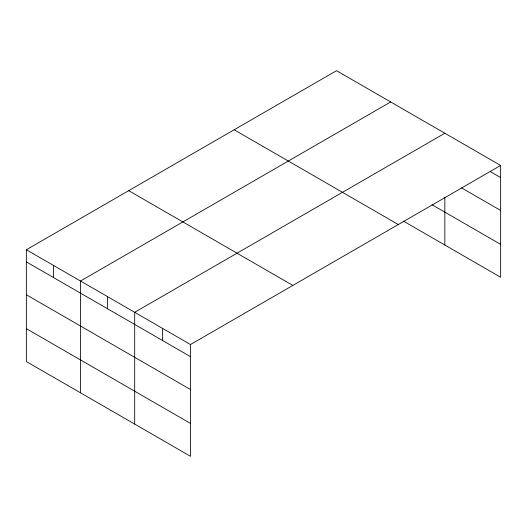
<?xml version="1.0" encoding="UTF-8"?>
<svg xmlns="http://www.w3.org/2000/svg" width="527" height="527" viewBox="0 0 527 527"><rect width="100%" height="100%" fill="white"/><g stroke="black" fill="none" stroke-linecap="round" stroke-linejoin="round"><path stroke-width="0.79" d="M403.504 221.162L500.65 277.248L500.65 165.452L336.509 70.684L26.35 249.752L26.35 361.548L190.491 456.316L190.491 344.52L26.35 249.752M390.672 101.955L80.519 281.023L80.519 392.826M444.841 133.232L134.688 312.294L134.688 424.097M190.491 344.52L500.65 165.452M490.189 171.532L500.65 177.573M461.586 187.915L500.65 210.471M432.015 204.726L500.65 244.357M234.153 129.774L398.3 224.542M128.7 190.655L292.847 285.423M26.35 261.873L190.491 356.641M26.35 294.764L190.491 389.532M26.35 328.657L190.491 423.425M444.841 197.612L444.841 245.029M162.586 328.407L162.586 340.534M107.6 296.661L107.6 308.782M53.431 265.384L53.431 277.512"/></g></svg>
